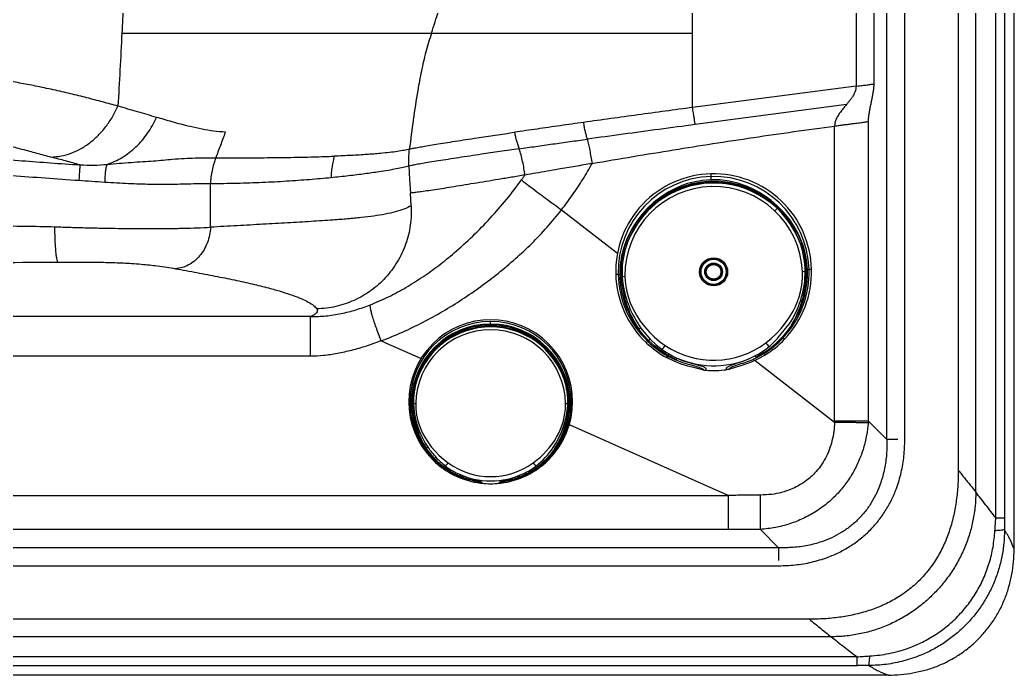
# Model space of a CAD drawing. Extents: x 939 to 1039, y 781 to 934.
# Drawn here: x 1015.19 to 1038.9, y 799.17 to 814.79 of the extents above; entities that cross this region are included whole.
import ezdxf

# ---------------------------------------------------------------- set-up
doc = ezdxf.new("R2010")
doc.units = 0
doc.header["$MEASUREMENT"] = 0
doc.layers.add('1', color=4, linetype='Continuous')
doc.layers.add('DIM', color=3, linetype='Continuous')

# ---------------------------------------------------------------- blocks, each defined once
blk = doc.blocks.new('SALT')
at = {"layer": '1', "linetype": 'Continuous', "lineweight": 25}
for p, q in [((-1.841, -0.053), (-1.835, -0.155)), ((1.838, -0.094), (1.84, -0.053)), ((1.863, -0.055), (1.86, -0.095)), ((-1.363, -1.365), (-1.383, -1.385)), ((1.382, -1.385), (1.362, -1.365))]:
    blk.add_line(p, q, dxfattribs=at)
at = {"layer": '1', "linetype": 'Continuous', "lineweight": 25, "flags": 128}
for points in [[(-0.001, 1.85), (-0.001, 1.873), (-0.001, 1.884), (-0.001, 1.894), (-0.001, 1.902), (-0.001, 1.909), (-0.001, 1.914)], [(-1.856, -0.155), (-1.857, -0.151), (-1.864, -0.055)], [(-1.835, -0.155), (-1.834, -0.165), (-1.833, -0.176)], [(-1.787, -0.042), (-1.783, -0.181), (-1.766, -0.32), (-1.735, -0.457), (-1.705, -0.556), (-1.668, -0.654), (-1.624, -0.75), (-1.574, -0.844), (-1.501, -0.961), (-1.418, -1.073), (-1.326, -1.181), (-1.229, -1.28), (-1.124, -1.373), (-1.013, -1.459)], [(1.011, -1.459), (1.095, -1.395), (1.176, -1.327), (1.252, -1.256), (1.325, -1.181), (1.395, -1.101), (1.46, -1.018), (1.519, -0.932), (1.573, -0.844), (1.623, -0.75), (1.666, -0.654), (1.703, -0.556), (1.734, -0.457), (1.764, -0.32), (1.781, -0.181), (1.786, -0.042)], [(-1.492, -1.092), (-1.512, -1.103), (-1.535, -1.117)], [(1.533, -1.117), (1.443, -1.237), (1.343, -1.35)], [(0.938, -1.63), (1.009, -1.584), (1.077, -1.534)], [(-0.51, -1.822), (-0.464, -1.836), (-0.419, -1.848), (-0.367, -1.863), (-0.321, -1.876), (-0.281, -1.887), (-0.249, -1.898), (-0.226, -1.907), (-0.213, -1.915), (-0.209, -1.921)], [(0.207, -1.921), (0.211, -1.915), (0.225, -1.907), (0.247, -1.898), (0.279, -1.887), (0.319, -1.876), (0.366, -1.863), (0.417, -1.848), (0.463, -1.836), (0.509, -1.822)], [(-0.244, -1.942), (-0.25, -1.936), (-0.261, -1.929)], [(-0.244, -1.926), (-0.238, -1.924), (-0.231, -1.922)], [(-0.231, -1.922), (-0.228, -1.921), (-0.209, -1.921)], [(-0.209, -1.921), (-0.208, -1.934), (-0.207, -1.946)], [(0.205, -1.946), (0.206, -1.934), (0.207, -1.921)], [(0.207, -1.921), (0.226, -1.921), (0.229, -1.922)], [(0.229, -1.922), (0.237, -1.924), (0.243, -1.926)], [(0.259, -1.929), (0.249, -1.936), (0.242, -1.942)]]:
    blk.add_lwpolyline(points, dxfattribs=at)
at = {"layer": '1', "linetype": 'Continuous', "lineweight": 25}
for centre, radius, start, end in [((-0.001, -0.002), 1.955, 315, 225), ((0, -0.007), 1.921, 90.0176, 179.8637), ((-0.001, -0.007), 1.921, 0.1357, 89.9829), ((-0.002, -0.038), 1.889, 89.9603, 178.9052), ((-0.001, -0.073), 1.787, 0.9965, 179.004), ((-0.001, -0.047), 1.874, 17.6716, 162.329), ((-0.001, -0.046), 1.846, 17.6775, 162.3231), ((-0.001, -0.073), 1.854, 18.4876, 161.5131), ((0.001, -0.038), 1.889, 1.0944, 90.0399), ((-0.208, 0.015), 1.657, 162.2047, 182.4179), ((-0.145, -0.009), 1.697, 162.0326, 181.4844), ((-1.718, 0.722), 0.212, 251.1992, 258.7636), ((1.717, 0.722), 0.212, 281.2379, 288.8013), ((0.15, -0.008), 1.69, 358.4787, 18.0055), ((0.204, 0.015), 1.66, 357.6006, 17.7789), ((0.005, -0.009), 1.926, 179.8011, 224.7437), ((-1.906, 0.24), 0.243, 266.3893, 273.6107), ((0.007, -0.011), 1.897, 179.7479, 215.6605), ((-1.876, 0.238), 0.293, 272.3487, 276.7906), ((-1.886, 0.9), 1.055, 271.6344, 272.7737), ((0.225, 0.006), 2.087, 184.4371, 212.5522), ((-2.019, 1.014), 1.081, 279.4518, 282.3873), ((0.182, 0.052), 2.028, 186.4635, 214.3588), ((-0.006, -0.009), 1.926, 315.2558, 0.1994), ((-0.2, 0.055), 2.044, 325.8315, 355.8), ((-0.009, -0.011), 1.898, 324.3313, 0.2517), ((-0.257, 0.02), 2.12, 327.5853, 356.896), ((2.018, 1.014), 1.081, 257.6133, 260.5489), ((1.888, 0.929), 1.025, 267.2091, 268.4509), ((1.875, 0.235), 0.29, 263.109, 267.5971), ((1.904, 0.24), 0.243, 266.3857, 273.6143), ((0.02, -0.043), 1.889, 214.6361, 223.7617), ((0.177, 0.054), 2.025, 214.4818, 222.8171), ((-0.141, 0.023), 1.977, 308.0271, 325.6398), ((-0.121, 0.004), 1.949, 307.9066, 325.7676), ((-0.001, -0.002), 1.955, 225, 262.86), ((-1.399, -1.301), 0.0729, 299.535, 318.1694), ((0.005, -0.008), 1.927, 224.7419, 239.5177), ((-1.112, -1.618), 0.355, 123.6314, 130.9559), ((0.026, -0.037), 1.898, 223.7729, 233.4274), ((0.096, -0.026), 1.911, 222.7109, 232.1017), ((-0.001, -0.002), 1.955, 277.1394, 315), ((0.005, -0.072), 1.85, 301.074, 316.3132), ((-0.007, -0.008), 1.927, 300.4708, 315.2578), ((1.397, -1.301), 0.0726, 221.8455, 240.4762), ((-0.954, -1.684), 0.195, 129.4898, 140.7187), ((-0.027, -0.103), 1.813, 233.5284, 238.9591), ((-1.37, -1.211), 0.435, 312.1254, 325.2361), ((-0.059, -0.208), 1.673, 232.4536, 238.2169), ((-0.001, -0.062), 1.725, 234.0982, 305.8999), ((-1.003, -1.634), 0.0467, 312.1656, 331.4427), ((-0.844, -1.733), 0.14, 132.9385, 147.2053), ((-0.023, -0.095), 1.822, 238.9648, 244.6125), ((-0.049, -0.19), 1.693, 238.2371, 244.1894), ((0.049, -0.194), 1.689, 295.7886, 301.7531), ((0.022, -0.096), 1.821, 295.3713, 301.0215), ((0.866, -1.713), 0.11, 30.8529, 49.0638), ((1.001, -1.634), 0.0467, 208.5434, 227.8185), ((1.368, -1.212), 0.434, 214.7565, 227.915), ((0.002, -0.015), 1.92, 239.5079, 254.0239), ((-0.707, -1.787), 0.107, 137.0836, 154.6222), ((0.001, -0.046), 1.876, 244.6029, 253.8411), ((-0.001, -0.063), 1.828, 244.574, 295.4143), ((0.001, -0.108), 1.788, 243.9111, 253.3997), ((-0.57, -1.836), 0.05, 330.7931, 345.1428), ((-1.349, -5.587), 3.817, 73.4356, 77.551), ((-0.403, -1.883), 0.123, 150.3572, 163.7953), ((-3.548, -13.13), 11.681, 73.573, 74.9843), ((2.076, -7.907), 6.255, 104.4029, 107.0396), ((1.352, -5.604), 3.834, 102.4585, 106.5565), ((-0.002, -0.109), 1.788, 286.5997, 296.0713), ((0.401, -1.883), 0.124, 16.2068, 29.5124), ((-0.002, -0.046), 1.877, 286.1607, 295.3803), ((0.569, -1.835), 0.0506, 194.8691, 209.0603), ((-0.003, -0.015), 1.919, 285.9765, 300.4797), ((0.705, -1.788), 0.108, 25.364, 42.7707), ((-0.257, -1.899), 0.0305, 262.308, 294.0265), ((-0.04, -0.29), 1.665, 262.9609, 264.2471), ((-0.001, -0.005), 1.952, 263.9472, 276.053), ((0.038, -0.29), 1.664, 275.7529, 277.0384), ((0.255, -1.899), 0.0305, 245.9444, 277.6928)]:
    blk.add_arc(centre, radius, start, end, dxfattribs=at)
blk = doc.blocks.new('1930476 TOP VIEW')
at = {"layer": '1', "color": 3, "linetype": 'Continuous', "lineweight": 25}
for p, q in [((-0.06, 2.27), (-0.061, 2.336)), ((1.461, 1.451), (1.516, 1.51)), ((2.336, 0.06), (2.336, 0.06)), ((-2.335, -0.064), (-2.335, -0.064)), ((-2.194, -0.241), (-2.207, -0.122)), ((-2.18, -0.119), (-2.17, -0.24)), ((2.183, -0.053), (2.184, -0.004)), ((2.211, -0.005), (2.209, -0.054)), ((-1.572, -1.659), (-1.605, -1.694)), ((1.693, -1.607), (1.658, -1.574)), ((-1.12, -2.047), (-1.099, -2.008)), ((-1.09, -2.012), (-1.111, -2.051)), ((-1.111, -2.051), (-1.111, -2.051)), ((-1.09, -2.012), (-0.907, -2.102)), ((-0.897, -2.088), (-1.087, -1.993)), ((1.192, -1.933), (1.007, -2.038)), ((1.017, -2.051), (1.204, -1.947)), ((1.204, -1.947), (1.227, -1.985)), ((0.378, -2.305), (0.361, -2.33))]:
    blk.add_line(p, q, dxfattribs=at)
at = {"layer": '1', "color": 3, "linetype": 'Continuous', "lineweight": 25, "flags": 128}
for points in [[(-0.058, 2.195), (-0.271, 2.178), (-0.481, 2.139), (-0.619, 2.101), (-0.756, 2.053), (-0.892, 1.996), (-1.082, 1.897), (-1.262, 1.781), (-1.431, 1.649), (-1.589, 1.499), (-1.707, 1.37), (-1.813, 1.234), (-1.909, 1.091), (-1.993, 0.942), (-2.066, 0.787), (-2.143, 0.579), (-2.198, 0.368), (-2.23, 0.155), (-2.24, -0.061)], [(-2.133, 0.564), (-2.056, 0.782), (-1.956, 0.991), (-1.831, 1.192), (-1.69, 1.375), (-1.53, 1.542), (-1.352, 1.694), (-1.209, 1.797), (-1.06, 1.887), (-0.905, 1.966), (-0.744, 2.032), (-0.519, 2.102), (-0.29, 2.147), (-0.059, 2.166), (0.173, 2.16), (0.404, 2.128), (0.633, 2.07), (0.851, 1.99), (1.059, 1.889), (1.258, 1.766), (1.4, 1.661), (1.531, 1.546), (1.653, 1.422), (1.765, 1.289), (1.901, 1.095), (2.013, 0.891), (2.101, 0.676)], [(-0.058, 2.195), (-0.058, 2.214), (-0.059, 2.234), (-0.059, 2.251), (-0.06, 2.265), (-0.06, 2.27)], [(2.241, 0.058), (2.219, 0.273), (2.176, 0.484), (2.135, 0.623), (2.083, 0.76), (2.022, 0.895), (1.919, 1.083), (1.799, 1.26), (1.662, 1.427), (1.508, 1.582), (1.376, 1.696), (1.238, 1.798), (1.093, 1.89), (0.943, 1.971), (0.786, 2.04), (0.578, 2.112), (0.368, 2.162), (0.156, 2.189), (-0.058, 2.195)], [(2.277, 0.059), (2.31, 0.059), (2.336, 0.06)], [(-2.276, -0.062), (-2.309, -0.063), (-2.335, -0.064)], [(-2.17, -0.24), (-2.168, -0.252), (-2.167, -0.265)], [(-1.55, -1.641), (-1.672, -1.51), (-1.783, -1.371)], [(-1.734, -1.341), (-1.626, -1.478), (-1.509, -1.607)], [(1.326, -1.784), (1.356, -1.757), (1.387, -1.728), (1.419, -1.697), (1.451, -1.663), (1.488, -1.622), (1.52, -1.589), (1.536, -1.571), (1.574, -1.526), (1.65, -1.433), (1.713, -1.355), (1.764, -1.293), (1.803, -1.247)], [(1.854, -1.275), (1.751, -1.42), (1.636, -1.557)], [(-1.26, -1.884), (-1.41, -1.769), (-1.551, -1.641)], [(-1.509, -1.607), (-1.366, -1.742), (-1.229, -1.851)], [(-1.087, -1.993), (-1.175, -1.94), (-1.26, -1.884)], [(-1.229, -1.851), (-1.147, -1.908), (-1.062, -1.96)], [(1.164, -1.902), (1.246, -1.845), (1.326, -1.784)], [(-1.111, -2.051), (-1.116, -2.049), (-1.12, -2.047)], [(-1.099, -2.008), (-1.094, -2.01), (-1.09, -2.012)], [(-1.062, -1.96), (-0.97, -2.011), (-0.876, -2.056)], [(-0.564, -2.221), (-0.736, -2.169), (-0.907, -2.102)], [(-0.876, -2.056), (-0.722, -2.12), (-0.563, -2.172)], [(0.661, -2.144), (0.826, -2.082), (0.984, -2.007)], [(0.984, -2.007), (1.076, -1.956), (1.164, -1.902)], [(-0.563, -2.172), (-0.515, -2.185), (-0.472, -2.196), (-0.447, -2.203), (-0.424, -2.209), (-0.404, -2.214), (-0.372, -2.223), (-0.338, -2.234), (-0.301, -2.245), (-0.252, -2.261), (-0.218, -2.276), (-0.196, -2.29), (-0.188, -2.304)], [(-0.188, -2.304), (-0.187, -2.329), (-0.185, -2.348)], [(0.31, -2.291), (0.314, -2.282), (0.323, -2.273), (0.339, -2.263), (0.372, -2.247), (0.416, -2.229), (0.468, -2.21), (0.528, -2.189), (0.594, -2.167), (0.661, -2.144)], [(0.31, -2.335), (0.31, -2.31), (0.31, -2.291)]]:
    blk.add_lwpolyline(points, dxfattribs=at)
at = {"layer": '1', "color": 4, "linetype": 'Continuous', "lineweight": 25, "flags": 128}
for points in [[(1.246, -1.697), (1.376, -1.59), (1.498, -1.475), (1.612, -1.351), (1.717, -1.219), (1.811, -1.082), (1.894, -0.939), (1.95, -0.827), (1.998, -0.712), (2.038, -0.597), (2.07, -0.48), (2.102, -0.318), (2.119, -0.155), (2.119, 0.007)], [(-2.116, -0.105), (-2.111, -0.226), (-2.096, -0.348), (-2.073, -0.468), (-2.041, -0.589), (-1.988, -0.742), (-1.921, -0.891), (-1.841, -1.038), (-1.751, -1.176), (-1.65, -1.308), (-1.538, -1.434), (-1.418, -1.552), (-1.289, -1.661), (-1.153, -1.761)], [(-0.236, -2.346), (-0.416, -2.3), (-0.617, -2.248), (-0.772, -2.201), (-0.943, -2.134), (-1.111, -2.051)], [(1.227, -1.985), (1.062, -2.077), (0.893, -2.155), (0.72, -2.218), (0.539, -2.275), (0.361, -2.33)]]:
    blk.add_lwpolyline(points, dxfattribs=at)
at = {"layer": '1', "color": 3, "linetype": 'Continuous', "lineweight": 25}
for radius in [0.335, 0.318, 0.3, 0.21, 0.192, 0.175]:
    blk.add_circle((0, -0.002), radius, dxfattribs=at)
at = {"layer": '1', "color": 4, "linetype": 'Continuous', "lineweight": 25}
for centre, radius, start, end in [((0.001, 0), 2.336, 91.5198, 181.5641), ((0, 0), 2.336, 1.4744, 91.5069), ((0.003, -0.086), 2.119, 2.5129, 180.5203), ((0.002, 0.002), 2.334, 316.4177, 1.4208), ((0, 0.003), 2.335, 181.6215, 226.6053), ((0.003, 0.003), 2.334, 301.6335, 316.4016), ((-0.002, 0.003), 2.334, 226.631, 241.3867), ((0.001, -0.033), 2.078, 236.252, 306.7788), ((-0.341, -2.408), 0.122, 30.6363, 44.9929), ((-0.162, -1.03), 1.318, 266.7873, 268.9868), ((0.002, -0.077), 2.278, 265.2694, 277.7612), ((0.616, -5.472), 3.153, 94.647, 95.5666)]:
    blk.add_arc(centre, radius, start, end, dxfattribs=at)
at = {"layer": '1', "color": 3, "linetype": 'Continuous', "lineweight": 25}
for centre, radius, start, end in [((0.001, -0.007), 2.278, 91.5345, 181.3807), ((0.002, -0.054), 2.189, 19.2021, 163.8311), ((0, -0.007), 2.278, 1.6516, 91.4983), ((0.003, -0.086), 2.199, 20.0039, 163.0294), ((-0.245, 0.013), 1.967, 163.727, 183.9283), ((-0.169, -0.014), 2.014, 163.556, 182.9931), ((-2.055, 0.815), 0.263, 252.8859, 260.1094), ((2.013, 0.913), 0.253, 282.7812, 290.2908), ((0.134, -0.011), 2.05, 0.2149, 19.3027), ((0.245, 0.026), 1.967, 359.1056, 19.3066), ((-0.006, -0.01), 2.284, 316.7768, 1.7112), ((-0.009, -0.012), 2.251, 325.8499, 1.7666), ((1.652, -3.016), 3.059, 79.9885, 81.219), ((2.251, 0.364), 0.307, 268.1295, 274.9024), ((-2.266, 0.245), 0.307, 268.1302, 274.9032), ((0.007, -0.009), 2.284, 181.3175, 226.2598), ((0.01, -0.011), 2.25, 181.2644, 217.1757), ((-2.23, 0.222), 0.345, 273.9088, 278.3735), ((-2.885, 3.23), 3.423, 281.886, 282.9856), ((-0.083, 0.011), 2.267, 326.2826, 358.3815), ((-0.186, -0.018), 2.396, 328.3598, 359.1544), ((2.201, 0.336), 0.39, 267.4029, 271.252), ((2.213, 0.278), 0.283, 264.1723, 269.5849), ((-2.228, 0.47), 0.712, 272.7074, 274.7065), ((0.25, 0.009), 2.457, 185.8491, 214.1697), ((0.239, 0.078), 2.43, 188.1239, 215.7301), ((-1.397, -1.944), 0.69, 119.1721, 123.9766), ((-1.604, -1.599), 0.0686, 298.6187, 321.8389), ((0.003, -0.016), 2.276, 226.2307, 241.0653), ((-1.263, -1.956), 0.427, 125.1934, 132.4264), ((-0.016, -0.052), 2.235, 302.7249, 317.6832), ((-0.001, -0.016), 2.276, 301.9551, 316.8025), ((1.687, -1.512), 0.0683, 221.1949, 244.4348), ((-1.058, -2.044), 0.257, 131.5832, 141.6446), ((-1.638, -1.433), 0.585, 314.4207, 325.9817), ((1.73, -1.329), 0.609, 217.2601, 228.3694), ((-1.124, -1.977), 0.0404, 310.15, 336.3978), ((-0.927, -2.094), 0.19, 135.3213, 147.8553), ((-0.93, -2.075), 0.0357, 310.4645, 338.1231), ((-0.755, -2.157), 0.158, 140.2912, 154.3415), ((0.002, -0.073), 2.169, 246.0954, 296.9267), ((-0.001, -0.019), 2.273, 287.488, 296.6258), ((0.867, -2.115), 0.16, 28.6812, 42.5678), ((1.04, -2.023), 0.0365, 205.0663, 231.965), ((1.036, -2.042), 0.19, 35.2122, 47.7051), ((1.228, -1.914), 0.0407, 206.6588, 232.7406), ((-0.869, -3.674), 1.485, 65.5707, 78.1654), ((1.068, -3.637), 1.5, 104.9337, 117.3994)]:
    blk.add_arc(centre, radius, start, end, dxfattribs=at)
blk = doc.blocks.new('Envoy')
at = {"layer": '1', "color": 4, "linetype": 'Continuous', "lineweight": 25}
for p, q in [((100.246, 3), (100.246, 88.174)), ((97.246, 0), (3, 0))]:
    blk.add_line(p, q, dxfattribs=at)
at = {"layer": '1', "color": 3, "linetype": 'Continuous', "lineweight": 25}
for p, q in [((99.81, 3.746), (99.81, 87.427)), ((100.014, 87.427), (100.014, 3.746)), ((99.331, 4.363), (99.331, 86.81)), ((98.914, 86.292), (98.914, 4.882)), ((97.209, 5.616), (97.209, 32.08)), ((97.639, 5.616), (97.639, 32.08)), ((96.476, 31.595), (96.476, 14.039)), ((96.906, 14.094), (96.906, 31.595)), ((92.578, 15.308), (92.578, 17.661)), ((92.578, 13.532), (92.578, 15.308)), ((96.476, 14.039), (92.578, 13.532)), ((96.245, 13.6), (92.642, 13.126)), ((95.964, 6.054), (95.964, 13.091)), ((96.771, 6.054), (96.771, 13.197)), ((81.081, 10.678), (81.081, 11.714)), ((85.867, 11.19), (85.848, 11.492)), ((89.453, 11.092), (90.785, 10.057)), ((83.467, 8.546), (67.894, 8.546)), ((85.265, 7.917), (85.151, 7.968)), ((86.1, 7.545), (85.265, 7.917)), ((83.467, 7.602), (75.489, 7.602)), ((94.071, 7.503), (95.964, 6.032)), ((93.429, 4.282), (89.639, 5.969)), ((95.964, 6.054), (95.964, 6.032)), ((96.771, 6.054), (96.769, 6.023)), ((97.209, 5.616), (96.771, 6.054)), ((66.645, 4.282), (93.429, 4.282)), ((93.429, 3.474), (66.645, 3.474)), ((94.194, 3.472), (94.629, 3.037)), ((94.629, 3.037), (53.417, 3.037)), ((53.417, 2.607), (94.629, 2.607)), ((95.364, 1.332), (52.815, 1.332)), ((95.882, 0.914), (52.815, 0.914)), ((96.499, 0.435), (52.896, 0.436)), ((52.855, 0.232), (96.499, 0.232))]:
    blk.add_line(p, q, dxfattribs=at)
at = {"layer": '1', "color": 3, "linetype": 'Continuous', "lineweight": 25, "flags": 128}
blk.add_lwpolyline([(85.809, 12.135), (85.829, 11.814), (85.848, 11.492)], dxfattribs=at)
at = {"layer": '1', "color": 3, "linetype": 'Continuous', "lineweight": 25}
for points, knots in [([(79.132, 19.458), (79.125, 19.22), (79.11, 18.743), (79.085, 18.036), (79.058, 17.338), (79.029, 16.649), (78.999, 15.971), (78.978, 15.529), (78.967, 15.308)], [0, 0, 0, 0, 0.167498, 0.334592, 0.501392, 0.667959, 0.834108, 1, 1, 1, 1]), ([(86.351, 15.308), (86.408, 15.484), (86.522, 15.836), (86.625, 16.192), (86.676, 16.37)], [0, 0, 0, 0, 0.499185, 1, 1, 1, 1]), ([(78.967, 15.308), (78.953, 15.012), (78.923, 14.419), (78.89, 13.849), (78.874, 13.564)], [0, 0, 0, 0, 0.5000009, 1, 1, 1, 1]), ([(78.967, 15.308), (79.243, 15.308), (79.796, 15.308), (80.577, 15.308), (81.321, 15.308), (82.023, 15.308), (82.682, 15.308), (83.294, 15.308), (83.858, 15.308), (84.373, 15.308), (84.837, 15.308), (85.248, 15.308), (85.607, 15.308), (85.911, 15.308), (86.165, 15.308), (86.289, 15.308), (86.351, 15.308)], [0, 0, 0, 0, 0.071005, 0.142325, 0.213894, 0.285645, 0.357514, 0.429437, 0.501353, 0.573204, 0.644934, 0.716488, 0.787818, 0.858875, 0.929616, 1, 1, 1, 1]), ([(86.351, 15.308), (86.305, 15.158), (86.212, 14.859), (86.107, 14.4), (86.006, 13.86), (85.915, 13.24), (85.855, 12.773), (85.824, 12.54)], [0, 0, 0, 0, 0.166651, 0.333309, 0.499973, 0.74998, 1, 1, 1, 1]), ([(86.351, 15.308), (86.368, 15.308), (86.402, 15.308), (86.483, 15.308), (86.591, 15.308), (86.728, 15.308), (86.892, 15.308), (87.084, 15.308), (87.301, 15.308), (87.54, 15.308), (87.798, 15.308), (88.072, 15.308), (88.359, 15.308), (88.706, 15.308), (89.117, 15.308), (89.594, 15.308), (90.081, 15.308), (90.629, 15.308), (91.239, 15.308), (91.908, 15.308), (92.354, 15.308), (92.578, 15.308)], [0, 0, 0, 0, 0.041668, 0.083333, 0.124995, 0.166656, 0.208316, 0.249977, 0.291638, 0.333301, 0.374966, 0.416632, 0.4583, 0.49997, 0.562466, 0.624966, 0.68747, 0.749975, 0.833313, 0.916653, 1, 1, 1, 1]), ([(78.874, 13.564), (78.753, 13.597), (78.513, 13.664), (78.136, 13.763), (77.745, 13.862), (77.336, 13.955), (76.931, 14.04), (76.533, 14.116), (76.144, 14.184), (75.738, 14.248), (75.317, 14.309), (74.88, 14.366), (74.43, 14.421), (73.968, 14.472), (73.497, 14.522), (73.021, 14.57), (72.541, 14.616), (72.06, 14.662), (71.58, 14.707), (71.102, 14.751), (70.628, 14.795), (70.157, 14.838), (69.69, 14.881), (69.226, 14.924), (68.924, 14.951), (68.771, 14.965)], [0, 0, 0, 0, 0.052315, 0.104307, 0.155978, 0.207213, 0.257955, 0.299876, 0.34147, 0.382745, 0.423706, 0.46436, 0.50473, 0.544862, 0.584825, 0.624704, 0.664601, 0.704655, 0.745008, 0.78579, 0.82715, 0.869143, 0.911926, 0.955438, 1, 1, 1, 1]), ([(96.476, 14.039), (96.475, 14.018), (96.473, 13.987), (96.464, 13.947), (96.454, 13.915), (96.44, 13.88), (96.422, 13.842), (96.402, 13.807), (96.381, 13.775), (96.361, 13.745), (96.338, 13.715), (96.315, 13.685), (96.292, 13.656), (96.268, 13.628), (96.253, 13.609), (96.245, 13.6)], [0, 0, 0, 0, 0.110343, 0.165637, 0.224257, 0.298624, 0.38029, 0.469791, 0.537362, 0.610975, 0.690715, 0.768824, 0.846384, 0.923598, 1, 1, 1, 1]), ([(96.476, 14.039), (96.516, 14.044), (96.596, 14.054), (96.713, 14.069), (96.824, 14.083), (96.877, 14.09), (96.906, 14.094)], [0, 0, 0, 0, 0.2324524, 0.4688719, 0.7190487, 1, 1, 1, 1]), ([(96.771, 13.197), (96.772, 13.226), (96.774, 13.284), (96.786, 13.372), (96.801, 13.462), (96.819, 13.553), (96.838, 13.645), (96.858, 13.737), (96.876, 13.828), (96.891, 13.918), (96.903, 14.006), (96.905, 14.065), (96.906, 14.094)], [0, 0, 0, 0, 0.091371, 0.187556, 0.287695, 0.39347, 0.499934, 0.60605, 0.711932, 0.812096, 0.908479, 1, 1, 1, 1]), ([(69.503, 13.572), (69.662, 13.56), (69.97, 13.536), (70.437, 13.499), (70.89, 13.462), (71.33, 13.424), (71.732, 13.387), (72.097, 13.351), (72.427, 13.316), (72.75, 13.279), (73.066, 13.239), (73.378, 13.197), (73.688, 13.151), (73.997, 13.102), (74.305, 13.049), (74.613, 12.992), (74.92, 12.931), (75.224, 12.867), (75.548, 12.796), (75.887, 12.716), (76.241, 12.628), (76.591, 12.538), (76.939, 12.445), (77.166, 12.383), (77.281, 12.352)], [0, 0, 0, 0, 0.058491, 0.113731, 0.165878, 0.214938, 0.261107, 0.297653, 0.332784, 0.366954, 0.400704, 0.434578, 0.469107, 0.504734, 0.541767, 0.580391, 0.620692, 0.662682, 0.706351, 0.760894, 0.817687, 0.876554, 0.937369, 1, 1, 1, 1]), ([(77.281, 12.352), (77.36, 12.357), (77.519, 12.368), (77.756, 12.437), (77.986, 12.542), (78.205, 12.686), (78.407, 12.863), (78.589, 13.071), (78.749, 13.305), (78.832, 13.477), (78.874, 13.564)], [0, 0, 0, 0, 0.125002, 0.250002, 0.375001, 0.5, 0.624999, 0.749998, 0.874999, 1, 1, 1, 1]), ([(79.796, 13.297), (79.647, 13.34), (79.347, 13.427), (79.032, 13.518), (78.874, 13.564)], [0, 0, 0, 0, 0.499585, 1, 1, 1, 1]), ([(92.578, 13.532), (92.361, 13.503), (91.925, 13.445), (91.273, 13.356), (90.623, 13.267), (90.194, 13.207), (89.98, 13.177)], [0, 0, 0, 0, 0.248906, 0.499098, 0.749532, 1, 1, 1, 1]), ([(92.642, 13.126), (92.637, 13.154), (92.627, 13.21), (92.612, 13.297), (92.599, 13.385), (92.587, 13.467), (92.581, 13.51), (92.578, 13.532)], [0, 0, 0, 0, 0.2569314, 0.519172, 0.7647304, 0.8815531, 1, 1, 1, 1]), ([(96.245, 13.6), (96.235, 13.588), (96.214, 13.563), (96.183, 13.526), (96.151, 13.486), (96.12, 13.446), (96.091, 13.406), (96.063, 13.365), (96.037, 13.322), (96.013, 13.278), (95.99, 13.225), (95.969, 13.164), (95.966, 13.114), (95.964, 13.091)], [0, 0, 0, 0, 0.088982, 0.177996, 0.263544, 0.357545, 0.44383, 0.522523, 0.612168, 0.694263, 0.769243, 0.891442, 1, 1, 1, 1]), ([(78.617, 12.177), (78.678, 12.2), (78.801, 12.244), (78.977, 12.339), (79.146, 12.454), (79.305, 12.59), (79.451, 12.744), (79.583, 12.914), (79.701, 13.098), (79.765, 13.23), (79.796, 13.297)], [0, 0, 0, 0, 0.124999, 0.249999, 0.374998, 0.499998, 0.624998, 0.749997, 0.874998, 1, 1, 1, 1]), ([(81.44, 12.945), (81.345, 12.952), (81.157, 12.965), (80.876, 13.012), (80.618, 13.07), (80.382, 13.13), (80.175, 13.187), (79.981, 13.244), (79.856, 13.28), (79.796, 13.297)], [0, 0, 0, 0, 0.172175, 0.342169, 0.516368, 0.649097, 0.777446, 0.894421, 1, 1, 1, 1]), ([(68.385, 13.235), (68.782, 13.162), (69.574, 13.017), (70.766, 12.837), (71.96, 12.687), (72.986, 12.579), (73.843, 12.497), (74.53, 12.435), (75.216, 12.375), (75.901, 12.318), (76.585, 12.264), (77.273, 12.212), (77.734, 12.181), (77.967, 12.165)], [0, 0, 0, 0, 0.125576, 0.250281, 0.374579, 0.499208, 0.570732, 0.642371, 0.713956, 0.785222, 0.856433, 0.927512, 1, 1, 1, 1]), ([(89.98, 13.177), (89.792, 13.151), (89.417, 13.098), (88.865, 13.019), (88.51, 12.967), (88.333, 12.941)], [0, 0, 0, 0, 0.332779, 0.666968, 1, 1, 1, 1]), ([(90.068, 12.777), (90.061, 12.806), (90.045, 12.865), (90.022, 12.956), (90.002, 13.042), (89.988, 13.118), (89.983, 13.158), (89.98, 13.177)], [0, 0, 0, 0, 0.252091, 0.514709, 0.764647, 0.882938, 1, 1, 1, 1]), ([(92.642, 13.126), (92.355, 13.088), (91.782, 13.011), (90.923, 12.894), (90.353, 12.816), (90.068, 12.777)], [0, 0, 0, 0, 0.333105, 0.666601, 1, 1, 1, 1]), ([(90.181, 12.198), (90.508, 12.254), (91.155, 12.364), (92.113, 12.521), (93.069, 12.673), (94.026, 12.818), (94.995, 12.958), (95.641, 13.047), (95.964, 13.091)], [0, 0, 0, 0, 0.170069, 0.3361254, 0.498173, 0.6659619, 0.8326642, 1, 1, 1, 1]), ([(95.964, 13.091), (96.001, 13.096), (96.074, 13.106), (96.183, 13.12), (96.291, 13.134), (96.385, 13.147), (96.465, 13.157), (96.532, 13.166), (96.61, 13.176), (96.694, 13.187), (96.746, 13.194), (96.771, 13.197)], [0, 0, 0, 0, 0.112971, 0.225217, 0.342436, 0.459457, 0.543933, 0.627998, 0.712227, 0.856155, 1, 1, 1, 1]), ([(77.942, 11.788), (77.676, 11.807), (77.145, 11.844), (76.349, 11.905), (75.551, 11.969), (74.748, 12.037), (73.942, 12.109), (73, 12.199), (71.923, 12.312), (70.712, 12.463), (69.501, 12.645), (68.698, 12.792), (68.295, 12.866)], [0, 0, 0, 0, 0.0821987, 0.1641554, 0.2467588, 0.3299251, 0.4134727, 0.4970878, 0.6223519, 0.7477, 0.8735451, 1, 1, 1, 1]), ([(81.208, 12.331), (81.248, 12.433), (81.327, 12.636), (81.402, 12.842), (81.44, 12.945)], [0, 0, 0, 0, 0.498667, 1, 1, 1, 1]), ([(85.824, 12.54), (85.844, 12.545), (85.882, 12.554), (85.98, 12.574), (86.109, 12.597), (86.269, 12.625), (86.458, 12.656), (86.674, 12.691), (86.911, 12.728), (87.167, 12.767), (87.485, 12.816), (87.87, 12.873), (88.178, 12.919), (88.333, 12.941)], [0, 0, 0, 0, 0.0831746, 0.1659542, 0.2488452, 0.3319016, 0.4150385, 0.4985055, 0.5820625, 0.6651867, 0.7482796, 0.8735606, 1, 1, 1, 1]), ([(88.333, 12.941), (88.338, 12.907), (88.35, 12.837), (88.387, 12.703), (88.42, 12.61), (88.441, 12.548)], [0, 0, 0, 0, 0.2371384, 0.4946337, 1, 1, 1, 1]), ([(88.441, 12.548), (88.573, 12.567), (88.836, 12.605), (89.241, 12.662), (89.652, 12.72), (89.929, 12.758), (90.068, 12.777)], [0, 0, 0, 0, 0.250893, 0.501112, 0.749864, 1, 1, 1, 1]), ([(90.068, 12.777), (90.077, 12.736), (90.095, 12.655), (90.124, 12.512), (90.153, 12.359), (90.172, 12.251), (90.181, 12.198)], [0, 0, 0, 0, 0.251123, 0.501163, 0.750207, 1, 1, 1, 1]), ([(77.967, 12.165), (77.854, 12.195), (77.628, 12.257), (77.397, 12.32), (77.281, 12.352)], [0, 0, 0, 0, 0.499615, 1, 1, 1, 1]), ([(78.617, 12.177), (78.714, 12.186), (78.907, 12.204), (79.191, 12.225), (79.464, 12.242), (79.722, 12.259), (79.957, 12.28), (80.206, 12.303), (80.461, 12.322), (80.721, 12.331), (80.969, 12.332), (81.129, 12.331), (81.208, 12.331)], [0, 0, 0, 0, 0.083785, 0.16766, 0.251363, 0.334959, 0.418435, 0.501777, 0.626605, 0.751207, 0.875838, 1, 1, 1, 1]), ([(81.208, 12.331), (81.191, 12.283), (81.155, 12.185), (81.116, 12.03), (81.088, 11.872), (81.083, 11.766), (81.081, 11.714)], [0, 0, 0, 0, 0.244361, 0.500874, 0.756668, 1, 1, 1, 1]), ([(81.208, 12.331), (81.419, 12.331), (81.839, 12.332), (82.437, 12.336), (83.005, 12.343), (83.543, 12.354), (83.869, 12.366), (84.031, 12.371)], [0, 0, 0, 0, 0.200118, 0.400167, 0.600107, 0.800125, 1, 1, 1, 1]), ([(84.031, 12.371), (84.022, 12.331), (84.002, 12.247), (83.979, 12.117), (83.961, 11.985), (83.957, 11.898), (83.955, 11.857)], [0, 0, 0, 0, 0.23742, 0.500477, 0.763153, 1, 1, 1, 1]), ([(85.824, 12.54), (85.784, 12.53), (85.703, 12.51), (85.542, 12.483), (85.354, 12.459), (85.114, 12.434), (84.813, 12.41), (84.446, 12.388), (84.169, 12.377), (84.031, 12.371)], [0, 0, 0, 0, 0.124993, 0.249985, 0.374978, 0.499974, 0.666635, 0.833306, 1, 1, 1, 1]), ([(85.809, 12.135), (85.808, 12.202), (85.804, 12.338), (85.818, 12.473), (85.824, 12.54)], [0, 0, 0, 0, 0.499953, 1, 1, 1, 1]), ([(88.441, 12.548), (88.287, 12.526), (87.979, 12.481), (87.589, 12.423), (87.264, 12.375), (86.998, 12.334), (86.746, 12.296), (86.515, 12.259), (86.307, 12.226), (86.128, 12.196), (85.983, 12.171), (85.872, 12.15), (85.83, 12.14), (85.809, 12.135)], [0, 0, 0, 0, 0.1232, 0.2463, 0.328515, 0.41122, 0.494813, 0.578744, 0.662712, 0.746881, 0.831082, 0.915303, 1, 1, 1, 1]), ([(88.579, 11.922), (88.572, 11.975), (88.558, 12.083), (88.526, 12.245), (88.488, 12.404), (88.457, 12.5), (88.441, 12.548)], [0, 0, 0, 0, 0.245498, 0.497932, 0.751127, 1, 1, 1, 1]), ([(77.967, 12.165), (77.966, 12.154), (77.965, 12.132), (77.959, 12.042), (77.951, 11.924), (77.945, 11.834), (77.942, 11.788)], [0, 0, 0, 0, 0.250004, 0.499998, 0.749996, 1, 1, 1, 1]), ([(77.967, 12.165), (78.076, 12.16), (78.296, 12.152), (78.51, 12.169), (78.617, 12.177)], [0, 0, 0, 0, 0.499526, 1, 1, 1, 1]), ([(78.617, 12.177), (78.608, 12.16), (78.592, 12.125), (78.574, 12.021), (78.563, 11.891), (78.561, 11.797), (78.56, 11.747)], [0, 0, 0, 0, 0.258824, 0.493621, 0.734125, 1, 1, 1, 1]), ([(85.809, 12.135), (85.767, 12.124), (85.684, 12.103), (85.517, 12.069), (85.323, 12.033), (85.075, 11.993), (84.764, 11.949), (84.383, 11.901), (84.098, 11.872), (83.955, 11.857)], [0, 0, 0, 0, 0.124993, 0.249986, 0.374979, 0.499975, 0.666635, 0.833306, 1, 1, 1, 1]), ([(90.181, 12.198), (90.048, 12.174), (89.779, 12.128), (89.421, 12.066), (89.108, 12.012), (88.841, 11.966), (88.666, 11.937), (88.579, 11.922)], [0, 0, 0, 0, 0.24694, 0.496447, 0.664223, 0.832195, 1, 1, 1, 1]), ([(89.453, 11.092), (89.542, 11.211), (89.72, 11.447), (89.964, 11.815), (90.109, 12.071), (90.181, 12.198)], [0, 0, 0, 0, 0.335587, 0.66917, 1, 1, 1, 1]), ([(83.955, 11.857), (83.787, 11.842), (83.451, 11.81), (82.899, 11.771), (82.319, 11.74), (81.715, 11.718), (81.292, 11.715), (81.081, 11.714)], [0, 0, 0, 0, 0.2001289, 0.4002723, 0.6002, 0.8001099, 1, 1, 1, 1]), ([(88.579, 11.922), (88.472, 11.904), (88.259, 11.868), (87.949, 11.817), (87.648, 11.767), (87.36, 11.72), (87.086, 11.675), (86.828, 11.633), (86.591, 11.595), (86.377, 11.562), (86.191, 11.534), (86.039, 11.513), (85.92, 11.498), (85.872, 11.494), (85.848, 11.492)], [0, 0, 0, 0, 0.082769, 0.16569, 0.248914, 0.332238, 0.415404, 0.49911, 0.58271, 0.666034, 0.749637, 0.833076, 0.916561, 1, 1, 1, 1]), ([(88.496, 11.804), (88.51, 11.823), (88.538, 11.863), (88.566, 11.902), (88.579, 11.922)], [0, 0, 0, 0, 0.503934, 1, 1, 1, 1]), ([(78.56, 11.747), (78.457, 11.754), (78.251, 11.767), (78.044, 11.781), (77.942, 11.788)], [0, 0, 0, 0, 0.502047, 1, 1, 1, 1]), ([(81.081, 11.714), (81.004, 11.713), (80.851, 11.713), (80.613, 11.707), (80.361, 11.701), (80.116, 11.697), (79.876, 11.695), (79.647, 11.698), (79.395, 11.704), (79.126, 11.715), (78.846, 11.73), (78.655, 11.742), (78.56, 11.747)], [0, 0, 0, 0, 0.124166, 0.248801, 0.373432, 0.498273, 0.58162, 0.665092, 0.748671, 0.832351, 0.916212, 1, 1, 1, 1]), ([(84.895, 8.829), (85.04, 8.89), (85.33, 9.012), (85.744, 9.238), (86.145, 9.489), (86.529, 9.766), (86.928, 10.089), (87.338, 10.463), (87.753, 10.889), (88.146, 11.332), (88.38, 11.647), (88.496, 11.804)], [0, 0, 0, 0, 0.099666, 0.199272, 0.299136, 0.399137, 0.499243, 0.6248, 0.750666, 0.876209, 1, 1, 1, 1]), ([(88.496, 11.804), (88.553, 11.76), (88.673, 11.668), (88.865, 11.524), (89.065, 11.375), (89.262, 11.23), (89.391, 11.137), (89.453, 11.092)], [0, 0, 0, 0, 0.187163, 0.393223, 0.60587, 0.812401, 1, 1, 1, 1]), ([(85.867, 11.19), (85.812, 11.162), (85.704, 11.106), (85.493, 11.041), (85.252, 10.987), (84.98, 10.943), (84.681, 10.907), (84.355, 10.875), (83.959, 10.845), (83.485, 10.814), (82.926, 10.781), (82.336, 10.748), (81.723, 10.714), (81.295, 10.69), (81.081, 10.678)], [0, 0, 0, 0, 0.072884, 0.14534, 0.217616, 0.289668, 0.361563, 0.433244, 0.504734, 0.604488, 0.703864, 0.802877, 0.901594, 1, 1, 1, 1]), ([(85.867, 11.19), (85.869, 11.112), (85.873, 10.957), (85.85, 10.725), (85.806, 10.495), (85.738, 10.271), (85.649, 10.055), (85.538, 9.849), (85.408, 9.655), (85.258, 9.475), (85.092, 9.311), (84.911, 9.165), (84.716, 9.037), (84.51, 8.931), (84.294, 8.846), (84.071, 8.784), (83.844, 8.743), (83.691, 8.736), (83.614, 8.733)], [0, 0, 0, 0, 0.062505, 0.125012, 0.187514, 0.250013, 0.312508, 0.375004, 0.437502, 0.5, 0.562499, 0.624996, 0.687492, 0.749988, 0.812486, 0.874988, 0.937495, 1, 1, 1, 1]), ([(85.151, 7.968), (85.322, 8.036), (85.661, 8.172), (86.152, 8.411), (86.627, 8.672), (87.086, 8.955), (87.527, 9.259), (87.951, 9.582), (88.357, 9.925), (88.745, 10.29), (89.114, 10.676), (89.34, 10.953), (89.453, 11.092)], [0, 0, 0, 0, 0.102477, 0.2039, 0.304677, 0.404851, 0.504395, 0.603456, 0.702183, 0.800839, 0.900063, 1, 1, 1, 1]), ([(69.714, 10.722), (70.059, 10.708), (70.751, 10.68), (71.792, 10.668), (72.841, 10.672), (73.766, 10.683), (74.571, 10.694), (75.254, 10.702), (75.948, 10.707), (76.655, 10.709), (77.13, 10.696), (77.37, 10.69)], [0, 0, 0, 0, 0.135098, 0.27078, 0.407469, 0.545544, 0.633485, 0.722795, 0.813692, 0.905862, 1, 1, 1, 1]), ([(77.443, 9.847), (77.438, 9.855), (77.429, 9.869), (77.416, 9.927), (77.404, 10.009), (77.393, 10.115), (77.384, 10.24), (77.377, 10.381), (77.372, 10.533), (77.371, 10.637), (77.37, 10.69)], [0, 0, 0, 0, 0.125007, 0.250007, 0.375003, 0.5, 0.624999, 0.749993, 0.874994, 1, 1, 1, 1]), ([(77.37, 10.69), (77.498, 10.685), (77.753, 10.675), (78.136, 10.665), (78.487, 10.657), (78.805, 10.652), (79.088, 10.649), (79.361, 10.648), (79.617, 10.647), (79.851, 10.647), (80.062, 10.648), (80.255, 10.65), (80.493, 10.654), (80.768, 10.662), (80.977, 10.673), (81.081, 10.678)], [0, 0, 0, 0, 0.082738, 0.165437, 0.248344, 0.310768, 0.373315, 0.43575, 0.498155, 0.56078, 0.623606, 0.686426, 0.74957, 0.874316, 1, 1, 1, 1]), ([(81.081, 10.678), (81.076, 10.615), (81.065, 10.49), (81.011, 10.308), (80.931, 10.139), (80.826, 9.991), (80.7, 9.867), (80.558, 9.772), (80.404, 9.709), (80.298, 9.696), (80.244, 9.689)], [0, 0, 0, 0, 0.125008, 0.250008, 0.375002, 0.5, 0.624997, 0.749992, 0.874992, 1, 1, 1, 1]), ([(69.726, 9.815), (70.138, 9.815), (70.967, 9.816), (72.218, 9.819), (73.486, 9.823), (74.778, 9.829), (76.099, 9.837), (76.991, 9.844), (77.443, 9.847)], [0, 0, 0, 0, 0.159884, 0.321792, 0.48575, 0.652595, 0.82397, 1, 1, 1, 1]), ([(77.443, 9.847), (77.545, 9.848), (77.75, 9.849), (78.057, 9.848), (78.336, 9.846), (78.585, 9.841), (78.801, 9.834), (79.007, 9.826), (79.22, 9.814), (79.431, 9.798), (79.633, 9.778), (79.838, 9.753), (80.042, 9.724), (80.177, 9.701), (80.244, 9.689)], [0, 0, 0, 0, 0.08473, 0.169391, 0.253747, 0.316861, 0.37986, 0.442647, 0.505289, 0.588748, 0.67195, 0.75533, 0.878241, 1, 1, 1, 1]), ([(80.244, 9.689), (80.418, 9.659), (80.764, 9.597), (81.251, 9.503), (81.71, 9.409), (82.133, 9.314), (82.494, 9.223), (82.796, 9.138), (83.043, 9.057), (83.252, 8.976), (83.419, 8.895), (83.546, 8.814), (83.592, 8.76), (83.614, 8.733)], [0, 0, 0, 0, 0.102205, 0.204268, 0.306007, 0.407315, 0.508043, 0.59147, 0.674377, 0.756746, 0.83849, 0.919571, 1, 1, 1, 1]), ([(83.467, 8.546), (83.589, 8.549), (83.833, 8.556), (84.196, 8.614), (84.552, 8.703), (84.781, 8.787), (84.895, 8.829)], [0, 0, 0, 0, 0.248763, 0.499207, 0.750168, 1, 1, 1, 1]), ([(85.151, 7.968), (85.13, 8.024), (85.088, 8.133), (85.032, 8.289), (84.984, 8.431), (84.944, 8.555), (84.915, 8.661), (84.896, 8.744), (84.888, 8.804), (84.893, 8.82), (84.895, 8.829)], [0, 0, 0, 0, 0.134903, 0.26296, 0.385584, 0.504641, 0.622521, 0.742138, 0.866798, 1, 1, 1, 1]), ([(83.614, 8.733), (83.621, 8.717), (83.635, 8.686), (83.613, 8.639), (83.562, 8.592), (83.499, 8.561), (83.467, 8.546)], [0, 0, 0, 0, 0.2498248, 0.4994352, 0.7489519, 1, 1, 1, 1]), ([(83.467, 7.602), (83.467, 7.661), (83.467, 7.78), (83.467, 7.95), (83.467, 8.108), (83.467, 8.248), (83.467, 8.365), (83.467, 8.457), (83.467, 8.521), (83.467, 8.537), (83.467, 8.546)], [0, 0, 0, 0, 0.125006, 0.250006, 0.375002, 0.5, 0.624998, 0.749994, 0.874994, 1, 1, 1, 1]), ([(85.151, 7.968), (85.033, 7.925), (84.801, 7.841), (84.452, 7.74), (84.113, 7.664), (83.785, 7.613), (83.571, 7.605), (83.467, 7.602)], [0, 0, 0, 0, 0.2171793, 0.4273434, 0.6289335, 0.8203262, 1, 1, 1, 1]), ([(96.769, 6.023), (96.758, 5.921), (96.734, 5.716), (96.659, 5.411), (96.551, 5.113), (96.409, 4.826), (96.232, 4.556), (96.022, 4.306), (95.781, 4.083), (95.511, 3.888), (95.213, 3.726), (94.892, 3.6), (94.55, 3.51), (94.314, 3.485), (94.194, 3.472)], [0, 0, 0, 0, 0.078017, 0.157281, 0.237364, 0.31804, 0.399252, 0.481076, 0.563696, 0.647382, 0.732459, 0.819305, 0.90833, 1, 1, 1, 1]), ([(95.964, 6.032), (95.959, 5.957), (95.949, 5.807), (95.906, 5.586), (95.84, 5.371), (95.749, 5.168), (95.632, 4.979), (95.502, 4.822), (95.367, 4.694), (95.232, 4.592), (95.086, 4.503), (94.91, 4.42), (94.7, 4.351), (94.456, 4.302), (94.287, 4.295), (94.201, 4.292)], [0, 0, 0, 0, 0.081539, 0.162979, 0.243948, 0.324368, 0.40441, 0.484461, 0.544848, 0.605806, 0.667626, 0.730604, 0.816869, 0.906433, 1, 1, 1, 1]), ([(96.771, 6.054), (96.749, 6.054), (96.705, 6.054), (96.623, 6.054), (96.531, 6.054), (96.43, 6.054), (96.321, 6.054), (96.206, 6.054), (96.086, 6.054), (96.005, 6.054), (95.964, 6.054)], [0, 0, 0, 0, 0.1250006, 0.2500002, 0.3749983, 0.4999975, 0.624999, 0.7499981, 0.8749981, 1, 1, 1, 1]), ([(95.964, 6.032), (96.004, 6.031), (96.086, 6.03), (96.205, 6.029), (96.32, 6.028), (96.428, 6.027), (96.529, 6.026), (96.621, 6.025), (96.702, 6.024), (96.747, 6.023), (96.769, 6.023)], [0, 0, 0, 0, 0.124998, 0.25, 0.375001, 0.499999, 0.624998, 0.750001, 0.874999, 1, 1, 1, 1]), ([(94.629, 2.607), (94.761, 2.611), (95.025, 2.619), (95.416, 2.686), (95.767, 2.79), (96.072, 2.921), (96.334, 3.067), (96.579, 3.241), (96.804, 3.442), (97.004, 3.666), (97.178, 3.911), (97.325, 4.173), (97.456, 4.478), (97.559, 4.829), (97.627, 5.221), (97.635, 5.484), (97.639, 5.616)], [0, 0, 0, 0, 0.082699, 0.165671, 0.248923, 0.311542, 0.374279, 0.437097, 0.49996, 0.562832, 0.625653, 0.688384, 0.750999, 0.834243, 0.91722, 1, 1, 1, 1]), ([(97.209, 5.616), (97.209, 5.5), (97.21, 5.267), (97.162, 4.922), (97.08, 4.614), (96.973, 4.346), (96.851, 4.118), (96.704, 3.906), (96.533, 3.713), (96.339, 3.541), (96.127, 3.394), (95.899, 3.272), (95.631, 3.165), (95.324, 3.084), (94.978, 3.036), (94.746, 3.036), (94.629, 3.037)], [0, 0, 0, 0, 0.084271, 0.16808, 0.251493, 0.313834, 0.376004, 0.438052, 0.500038, 0.562017, 0.624063, 0.686238, 0.748584, 0.832005, 0.915809, 1, 1, 1, 1]), ([(97.475, 5.616), (97.447, 5.616), (97.378, 5.616), (97.283, 5.616), (97.234, 5.616), (97.209, 5.616)], [0, 0, 0, 0, 0.259475, 0.629739, 1, 1, 1, 1]), ([(98.914, 4.882), (98.912, 4.764), (98.908, 4.525), (98.872, 4.168), (98.809, 3.812), (98.715, 3.464), (98.586, 3.129), (98.423, 2.812), (98.224, 2.519), (97.991, 2.254), (97.726, 2.021), (97.433, 1.822), (97.116, 1.659), (96.781, 1.531), (96.434, 1.437), (96.077, 1.374), (95.72, 1.338), (95.481, 1.334), (95.364, 1.332)], [0, 0, 0, 0, 0.061851, 0.125644, 0.188117, 0.252018, 0.31443, 0.376403, 0.438685, 0.500012, 0.561464, 0.623747, 0.685527, 0.748158, 0.811969, 0.874353, 0.938165, 1, 1, 1, 1]), ([(98.914, 4.882), (98.939, 4.851), (98.989, 4.79), (99.061, 4.702), (99.131, 4.615), (99.2, 4.529), (99.267, 4.444), (99.31, 4.39), (99.331, 4.363)], [0, 0, 0, 0, 0.17657, 0.345327, 0.502787, 0.673943, 0.838322, 1, 1, 1, 1]), ([(94.201, 4.292), (94.065, 4.291), (93.808, 4.29), (93.551, 4.284), (93.429, 4.282)], [0, 0, 0, 0, 0.526086, 1, 1, 1, 1]), ([(93.429, 4.282), (93.429, 4.241), (93.429, 4.159), (93.429, 4.04), (93.429, 3.924), (93.429, 3.815), (93.429, 3.714), (93.429, 3.622), (93.429, 3.541), (93.429, 3.496), (93.429, 3.474)], [0, 0, 0, 0, 0.1250026, 0.2500032, 0.3750031, 0.500001, 0.6250007, 0.7499992, 0.8749991, 1, 1, 1, 1]), ([(94.194, 3.472), (94.194, 3.495), (94.195, 3.54), (94.196, 3.623), (94.197, 3.716), (94.198, 3.819), (94.199, 3.929), (94.199, 4.046), (94.2, 4.168), (94.201, 4.251), (94.201, 4.292)], [0, 0, 0, 0, 0.125002, 0.250003, 0.375002, 0.5, 0.624999, 0.750001, 0.875001, 1, 1, 1, 1]), ([(99.331, 4.363), (99.328, 4.251), (99.322, 4.026), (99.27, 3.694), (99.188, 3.367), (99.075, 3.051), (98.93, 2.745), (98.755, 2.453), (98.552, 2.178), (98.321, 1.924), (98.067, 1.693), (97.792, 1.49), (97.5, 1.315), (97.194, 1.17), (96.878, 1.057), (96.552, 0.975), (96.22, 0.924), (95.995, 0.917), (95.882, 0.914)], [0, 0, 0, 0, 0.06215, 0.124777, 0.185771, 0.248564, 0.310676, 0.373243, 0.436893, 0.499999, 0.56323, 0.626874, 0.68924, 0.751565, 0.81427, 0.875187, 0.937853, 1, 1, 1, 1]), ([(99.81, 3.746), (99.731, 3.849), (99.573, 4.055), (99.412, 4.26), (99.331, 4.363)], [0, 0, 0, 0, 0.500003, 1, 1, 1, 1]), ([(99.789, 3.442), (99.792, 3.493), (99.798, 3.595), (99.806, 3.696), (99.81, 3.746)], [0, 0, 0, 0, 0.5041, 1, 1, 1, 1]), ([(99.81, 3.746), (99.838, 3.746), (99.892, 3.746), (99.953, 3.746), (99.997, 3.746), (100.008, 3.746), (100.014, 3.746)], [0, 0, 0, 0, 0.249999, 0.5, 0.75, 1, 1, 1, 1]), ([(100.014, 3.746), (100.014, 3.701), (100.014, 3.608), (100.014, 3.515), (100.015, 3.468)], [0, 0, 0, 0, 0.491619, 1, 1, 1, 1]), ([(94.194, 3.472), (94.059, 3.473), (93.805, 3.474), (93.55, 3.474), (93.429, 3.474)], [0, 0, 0, 0, 0.526819, 1, 1, 1, 1]), ([(100.014, 3.468), (100.012, 3.36), (100.006, 3.146), (99.958, 2.828), (99.88, 2.516), (99.773, 2.215), (99.637, 1.929), (99.474, 1.658), (99.286, 1.404), (99.072, 1.169), (98.836, 0.955), (98.581, 0.767), (98.311, 0.605), (98.057, 0.486), (97.825, 0.399), (97.619, 0.337), (97.41, 0.289), (97.199, 0.255), (96.988, 0.234), (96.848, 0.232), (96.778, 0.231)], [0, 0, 0, 0, 0.06333, 0.126168, 0.189606, 0.252463, 0.314343, 0.376068, 0.438163, 0.500684, 0.563193, 0.625265, 0.686975, 0.748864, 0.790654, 0.832912, 0.875178, 0.917143, 0.958732, 1, 1, 1, 1]), ([(96.804, 0.457), (96.88, 0.463), (97.034, 0.475), (97.264, 0.514), (97.492, 0.568), (97.716, 0.638), (97.978, 0.742), (98.273, 0.895), (98.589, 1.11), (98.877, 1.364), (99.131, 1.651), (99.348, 1.967), (99.525, 2.308), (99.659, 2.671), (99.752, 3.052), (99.776, 3.312), (99.789, 3.442)], [0, 0, 0, 0, 0.049847, 0.1001577, 0.1509188, 0.2017504, 0.2518961, 0.3341063, 0.4163568, 0.49933, 0.5823289, 0.6646025, 0.7468194, 0.8307981, 0.9153601, 1, 1, 1, 1]), ([(100.014, 3.468), (100.009, 3.465), (99.997, 3.46), (99.947, 3.453), (99.879, 3.447), (99.819, 3.444), (99.789, 3.442)], [0, 0, 0, 0, 0.250001, 0.500003, 0.750004, 1, 1, 1, 1]), ([(100.246, 3), (100.216, 3.078), (100.156, 3.234), (100.062, 3.39), (100.014, 3.468)], [0, 0, 0, 0, 0.500001, 1, 1, 1, 1]), ([(94.629, 3.037), (94.629, 3.012), (94.629, 2.962), (94.629, 2.856), (94.629, 2.776), (94.629, 2.731), (94.629, 2.729)], [0, 0, 0, 0, 0.328353, 0.656699, 0.985051, 1, 1, 1, 1]), ([(95.364, 1.332), (95.408, 1.296), (95.497, 1.223), (95.628, 1.116), (95.758, 1.013), (95.841, 0.947), (95.882, 0.914)], [0, 0, 0, 0, 0.252628, 0.502795, 0.751452, 1, 1, 1, 1]), ([(95.882, 0.914), (95.985, 0.833), (96.191, 0.672), (96.397, 0.514), (96.499, 0.435)], [0, 0, 0, 0, 0.499999, 1, 1, 1, 1]), ([(96.499, 0.435), (96.549, 0.439), (96.651, 0.448), (96.752, 0.454), (96.804, 0.457)], [0, 0, 0, 0, 0.492979, 1, 1, 1, 1]), ([(96.499, 0.232), (96.499, 0.237), (96.499, 0.248), (96.499, 0.292), (96.499, 0.353), (96.499, 0.408), (96.499, 0.435)], [0, 0, 0, 0, 0.249998, 0.499999, 0.75, 1, 1, 1, 1]), ([(96.778, 0.231), (96.78, 0.237), (96.785, 0.249), (96.792, 0.298), (96.799, 0.366), (96.802, 0.427), (96.804, 0.457)], [0, 0, 0, 0, 0.249999, 0.5, 0.750001, 1, 1, 1, 1]), ([(96.778, 0.231), (96.73, 0.231), (96.638, 0.232), (96.545, 0.232), (96.499, 0.232)], [0, 0, 0, 0, 0.511306, 1, 1, 1, 1]), ([(96.778, 0.231), (96.856, 0.184), (97.012, 0.09), (97.168, 0.03), (97.246, 0)], [0, 0, 0, 0, 0.499999, 1, 1, 1, 1])]:
    blk.add_open_spline(points, degree=3, knots=knots, dxfattribs=at)
at = {"layer": '1', "color": 4, "linetype": 'Continuous', "lineweight": 25}
blk.add_open_spline([(97.246, 0), (97.344, 0.003), (97.541, 0.008), (97.833, 0.05), (98.121, 0.113), (98.401, 0.204), (98.669, 0.325), (98.925, 0.474), (99.165, 0.649), (99.386, 0.847), (99.586, 1.069), (99.762, 1.308), (99.913, 1.564), (100.035, 1.834), (100.128, 2.116), (100.194, 2.406), (100.237, 2.701), (100.243, 2.9), (100.246, 3)], degree=3, knots=[0, 0, 0, 0, 0.062366, 0.124639, 0.186644, 0.248523, 0.310634, 0.37302, 0.435572, 0.498279, 0.561143, 0.623947, 0.686467, 0.748827, 0.811278, 0.874006, 0.93697, 1, 1, 1, 1], dxfattribs=at)
blk.add_blockref('1930476 TOP VIEW', (93.079, 9.616))
at = {"layer": 'DIM'}
blk.add_blockref('SALT', (87.763, 6.519), dxfattribs=at)

msp = doc.modelspace()

# ---------------------------------------------------------------- block references
at = {"layer": '1'}
msp.add_blockref('Envoy', (938.654, 799.174), dxfattribs=at)

doc.saveas('drawing.dxf')
